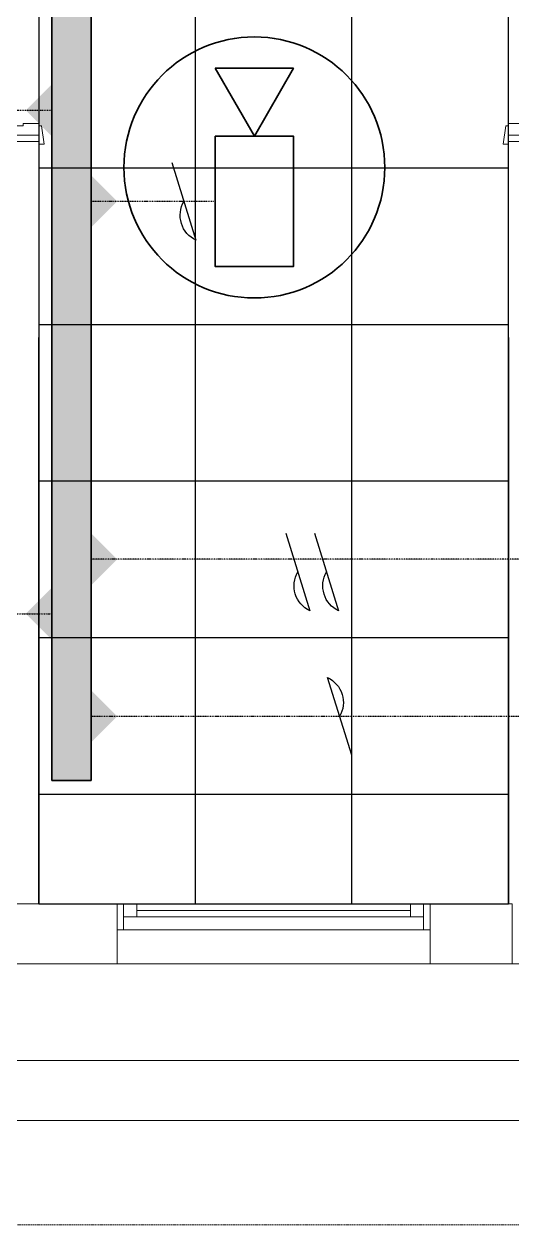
# Model space of a CAD drawing. Extents: x -560814 to 57327, y -29287 to 19916.
# Drawn here: x 23919 to 25790, y -14060 to -9460 of the extents above; entities that cross this region are included whole.
import ezdxf

# ---------------------------------------------------------------- set-up
doc = ezdxf.new("R2010")
doc.units = 0
doc.header["$LTSCALE"] = 0.25
doc.linetypes.add('01-First Floor$0$HIDDEN', pattern=[9.525, 6.35, -3.175])
doc.linetypes.add('DASHDOT', pattern=[25.4, 12.7, -6.35, 0, -6.35])
for name, color, linetype in [('0 @ 50', 7, 'Continuous'), ('01-First Floor$0$FALSE CEILING', 251, 'Continuous'), ('01-First Floor$0$X-WHITE glass', 255, 'Continuous'), ('T-WIRE', 140, 'Continuous')]:
    doc.layers.add(name, color=color, linetype=linetype)
for name, color, linetype, lineweight in [('01-First Floor$0$Aluminum', 251, 'Continuous', 5), ('01-First Floor$0$Proj', 251, 'Continuous', 5), ('01-First Floor$0$Walls', 251, 'Continuous', 5), ('01-First Floor$0$Wooden Joinery', 251, 'Continuous', 5), ('E-LITE-CLNG-CNDT', 6, 'DASHDOT', 35), ('T-CABL-TRAY', 60, 'Continuous', 35), ('T-DATA-CLNG-COND', 51, 'DASHDOT', 25), ('T-DATA-CLNG-COND @ 100', 51, 'DASHDOT', 25), ('T-SERT-CLNG @ 100', 60, 'Continuous', 35)]:
    doc.layers.add(name, color=color, linetype=linetype, lineweight=lineweight)

# ---------------------------------------------------------------- blocks, each defined once
blk = doc.blocks.new('*U8')
for points in [[(-1.5, 3.799), (1.5, 3.799), (0, 1.201)], [(-1.5, 1.201), (1.5, 1.201), (1.5, -3.799), (-1.5, -3.799)]]:
    blk.add_lwpolyline(points, close=True)
blk.add_circle((0, 0), 5)
blk = doc.blocks.new('01-First Floor$0$A$C72370EFE')
at = {"layer": '01-First Floor$0$Wooden Joinery'}
for p, q in [((-0.01, -0.04), (-0.02, -0.04)), ((-0.01, -0.03), (-0.01, -0.07)), ((0, -0.03), (-0.01, -0.03)), ((0.04, -0.03), (0.05, -0.03)), ((0.05, -0.03), (0.05, -0.07)), ((0.05, -0.04), (0.06, -0.04)), ((-0.05, -0.07), (-0.05, -0.16)), ((-0.03, -0.07), (-0.03, -0.16)), ((-0.01, -0.06), (-0.02, -0.06)), ((0, -0.07), (-0.01, -0.07)), ((0.04, -0.07), (0.05, -0.07)), ((0.05, -0.06), (0.06, -0.06)), ((0.07, -0.07), (0.07, -0.16)), ((0.09, -0.07), (0.09, -0.16)), ((-0.01, -0.17), (-0.02, -0.17)), ((-0.01, -0.17), (-0.01, -0.19)), ((0.05, -0.17), (0.06, -0.17)), ((0.05, -0.17), (0.05, -0.19)), ((-0.01, -0.19), (-0.02, -0.19)), ((0.05, -0.19), (0.06, -0.19))]:
    blk.add_line(p, q, dxfattribs=at)
for centre, radius, start, end in [((-0.02, -0.07), 0.03, 90, 180), ((0.06, -0.07), 0.03, 0, 90), ((-0.02, -0.07), 0.01, 90, 180), ((0.06, -0.07), 0.01, 0, 90), ((-0.02, -0.16), 0.03, 180, 270), ((-0.02, -0.16), 0.01, 180, 270), ((0.06, -0.16), 0.01, 270, 0), ((0.06, -0.16), 0.03, 270, 0)]:
    blk.add_arc(centre, radius, start, end, dxfattribs=at)
blk = doc.blocks.new('01-First Floor$0$A$C5DAD61B4')
at = {"layer": '01-First Floor$0$Wooden Joinery'}
for points in [[(80, 959.1), (80, 969.1), (10, 979.1), (10, 959.1)], [(940, 959.1), (940, 969.1), (1010, 979.1), (1010, 959.1)], [(70, 859.1), (70, 849.1), (0, 839.1), (0, 859.1)], [(120, 859.1), (120, 0), (80, 0), (80, 859.1)], [(950, 859.1), (950, 849.1), (1020, 839.1), (1020, 859.1)]]:
    blk.add_lwpolyline(points, close=True, dxfattribs=at)
for points in [[(45, 859.1), (45, 959.1), (20, 959.1), (20, 859.1), (45, 859.1)], [(45, 859.1), (80, 859.1), (80, 899.1), (90, 899.1), (90, 959.1), (45, 959.1), (45, 859.1)], [(975, 859.1), (940, 859.1), (940, 899.1), (930, 899.1), (930, 959.1), (975, 959.1), (975, 859.1)], [(975, 859.1), (975, 959.1), (1000, 959.1), (1000, 859.1), (975, 859.1)]]:
    blk.add_lwpolyline(points, dxfattribs=at)
blk.add_arc((80, 859.1), 860, 272.666, 0, dxfattribs=at)
at = {"layer": '01-First Floor$0$Wooden Joinery', "xscale": 999.9999999998854, "yscale": 999.9999999998854, "zscale": 999.9999999998854, "rotation": 180}
blk.add_blockref('01-First Floor$0$A$C72370EFE', (120, 0), dxfattribs=at)
blk = doc.blocks.new('01-First Floor')
at = {"layer": '01-First Floor$0$Aluminum'}
for p, q in [((24276, -12830.2), (25476, -12830)), ((24301, -12930), (24301, -12830)), ((24351, -12880), (24351, -12830)), ((25401, -12880), (25401, -12830)), ((25451, -12930), (25451, -12830)), ((24301, -12880), (25451, -12880)), ((25401, -12855), (24351, -12855)), ((24276, -12930, 0), (25476, -12930)), ((25476, -13060, 0), (24276, -13060, 0))]:
    blk.add_line(p, q, dxfattribs=at)
at = {"layer": '01-First Floor$0$FALSE CEILING', "linetype": 'Continuous'}
for p, q in [((24576, -12830), (24576, -2710)), ((25176, -12830), (25176, -2710)), ((23976, -10010), (25776, -10010)), ((23976, -10610), (25776, -10610)), ((23976, -11210), (25776, -11210)), ((23976, -11810), (25776, -11810)), ((23976, -12410), (25776, -12410))]:
    blk.add_line(p, q, dxfattribs=at)
at = {"layer": '01-First Floor$0$FALSE CEILING'}
blk.add_lwpolyline([(23976, -12830), (25776, -12830), (25776, -2710), (23976, -2710)], close=True, dxfattribs=at)
at = {"layer": '01-First Floor$0$Proj', "linetype": '01-First Floor$0$HIDDEN'}
blk.add_line((26989.8, -13057.4, 0), (25789.8, -13060, 0), dxfattribs=at)
at = {"layer": '01-First Floor$0$Proj'}
for p, q in [((19985.8, -13430), (34926.2, -13430)), ((19755.8, -13660), (35156.2, -13660))]:
    blk.add_line(p, q, dxfattribs=at)
at = {"layer": '01-First Floor$0$Proj', "linetype": '01-First Floor$0$HIDDEN', "ltscale": 3}
blk.add_lwpolyline([(48606, 9840), (-2814, 9840), (-2814, -14060), (48606, -14060)], dxfattribs=at)
blk.add_lwpolyline([(48606, 9840), (-2814, 9840), (-2814, -14060), (48606, -14060)], dxfattribs=at)
at = {"layer": '01-First Floor$0$Walls'}
for p, q in [((23976, -9910), (23876, -9910)), ((23976, -10660), (23976, -9910)), ((25776, -9910), (25776, -10610)), ((25776, -9910), (25876, -9910)), ((25776, -9910), (25776, -10660)), ((21606, -12830), (24826, -12830)), ((24276, -12830), (24276, -13060, 0)), ((24926, -12830), (25789.8, -12830)), ((25476, -12830), (25476, -13060, 0)), ((25789.8, -12830), (25789.8, -13060, 0)), ((21921, -13060), (25789.8, -13060, 0))]:
    blk.add_line(p, q, dxfattribs=at)
at = {"layer": '01-First Floor$0$X-WHITE glass', "color": 253, "lineweight": 30, "ltscale": 6, "true_color": 0x9898cc}
for p, q in [((23976, -12830), (23976, -10660)), ((25776, -10660), (25776, -12830))]:
    blk.add_line(p, q, dxfattribs=at)
at = {"layer": '01-First Floor$0$Wooden Joinery', "rotation": 270}
blk.add_blockref('01-First Floor$0$A$C5DAD61B4', (23016.9, -8910), dxfattribs=at)
at = {"layer": '01-First Floor$0$Wooden Joinery', "xscale": -1, "rotation": 90}
blk.add_blockref('01-First Floor$0$A$C5DAD61B4', (26735.1, -8910), dxfattribs=at)
blk = doc.blocks.new('*U115')
at = {"lineweight": 0}
h = blk.add_hatch(dxfattribs=at)
h.set_pattern_fill('HEX', color=253, scale=8, angle=180, style=0)
h.set_pattern_definition([(180, (-23193.732, -3e-10), (6e-13, -43.99409), [25.4, -50.8]), (300, (-23193.732, -3e-10), (38.1, 21.997045), [25.4, -50.8]), (240, (-23219.132, -3e-10), (38.1, -21.997045), [25.4, -50.8])])
h.paths.add_polyline_path([(-9646.9, 150), (-9646.9, 0), (0, 0), (0, 150)])
at = {"color": 0}
for p, q in [((0, 150), (-9646.9, 150)), ((0, 0), (0, 150)), ((0, 0), (-9646.9, 0))]:
    blk.add_line(p, q, dxfattribs=at)
blk = doc.blocks.new('*U102')
blk.add_hatch(color=256).paths.add_polyline_path([(-1, 0), (0, -1), (1, 0)])
blk = doc.blocks.new('*U131')
blk.add_hatch(color=256).paths.add_polyline_path([(1, 0), (0, 1), (-1, 0)])
blk = doc.blocks.new('W-TEL')
blk.add_line((-66, -212.7), (66, 212.7))
blk.add_arc((130.7, 76), 151.2, 115.33007, 210.17896)
blk = doc.blocks.new('*U106')
at = {"layer": 'T-WIRE', "xscale": -0.006999999999825377, "yscale": 0.006999999999970897, "zscale": 0.006999999999999999}
blk.add_blockref('W-TEL', (0, 0), dxfattribs=at)
blk = doc.blocks.new('*U107')
at = {"layer": 'T-WIRE', "xscale": -0.006999999999825377, "yscale": 0.006999999999970897, "zscale": 0.006999999999999999}
for p in [(0, 0), (1.102, -0.003)]:
    blk.add_blockref('W-TEL', p, dxfattribs=at)

msp = doc.modelspace()

# ---------------------------------------------------------------- linework, layer by layer
at = {"layer": 'T-DATA-CLNG-COND'}
for points in [[(20679.1, -9790), (24026, -9790)], [(24652.1, -10138.9), (24176, -10138.9)], [(29072.9, -12111.9), (24176, -12111.9)]]:
    msp.add_lwpolyline(points, dxfattribs=at)
at = {"layer": 'T-DATA-CLNG-COND', "elevation": 0}
msp.add_lwpolyline([(25876.2, -11509.8), (24176, -11509.8)], dxfattribs=at)
at = {"layer": 'T-DATA-CLNG-COND', "elevation": -0.1}
msp.add_lwpolyline([(22792.9, -12526.9), (22792.9, -11818.7, -0.414214), (22892.9, -11718.7), (24026, -11718.7)], format="xyb", dxfattribs=at)

# ---------------------------------------------------------------- block references
at = {"layer": '0 @ 50', "xscale": 100, "yscale": 100, "zscale": 100, "rotation": 180}
for name, p in [('*U106', (24532, -10138.9)), ('*U107', (25078.9, -11558.6))]:
    msp.add_blockref(name, p, dxfattribs=at)
at = {"layer": '0 @ 50', "xscale": 100, "yscale": 100, "zscale": 100}
msp.add_blockref('*U106', (25129, -12111.9), dxfattribs=at)
at = {"layer": 'E-LITE-CLNG-CNDT'}
msp.add_blockref('01-First Floor', (0, 0), dxfattribs=at)
at = {"layer": 'T-CABL-TRAY', "linetype": 'Continuous', "rotation": 270}
msp.add_blockref('*U115', (24026, -12356.9), dxfattribs=at)
at = {"layer": 'T-DATA-CLNG-COND @ 100', "xscale": -100, "yscale": 100, "zscale": 100, "rotation": 90.00000000001782}
for name, p in [('*U131', (24026, -9790)), ('*U102', (24176, -10138.9)), ('*U102', (24176, -11509.8, 0)), ('*U131', (24026, -11718.7, -0.1)), ('*U102', (24176, -12111.9))]:
    msp.add_blockref(name, p, dxfattribs=at)
at = {"layer": 'T-SERT-CLNG @ 100', "xscale": 100, "yscale": 100, "zscale": 100}
msp.add_blockref('*U8', (24802.1, -10009), dxfattribs=at)

doc.saveas('drawing.dxf')
